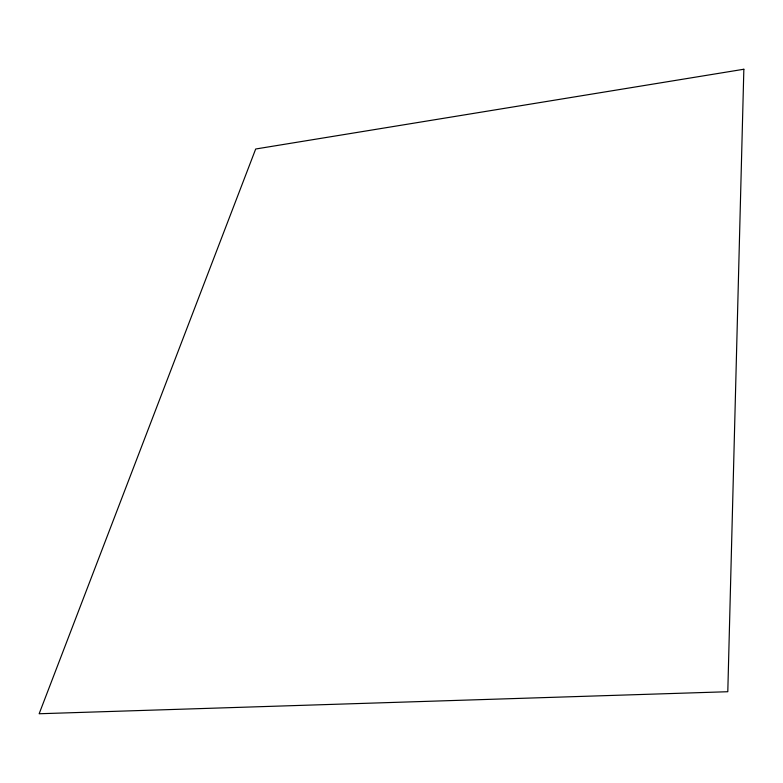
<?xml version="1.0" encoding="UTF-8"?>
<svg xmlns="http://www.w3.org/2000/svg" width="783" height="783" viewBox="0 0 783 783"><rect width="100%" height="100%" fill="white"/><g stroke="black" fill="none" stroke-linecap="round" stroke-linejoin="round"><path stroke-width="1.17" d="M743.85 69.247L727.798 691.722L39.15 713.753L255.689 149.005L743.85 69.247"/></g></svg>
